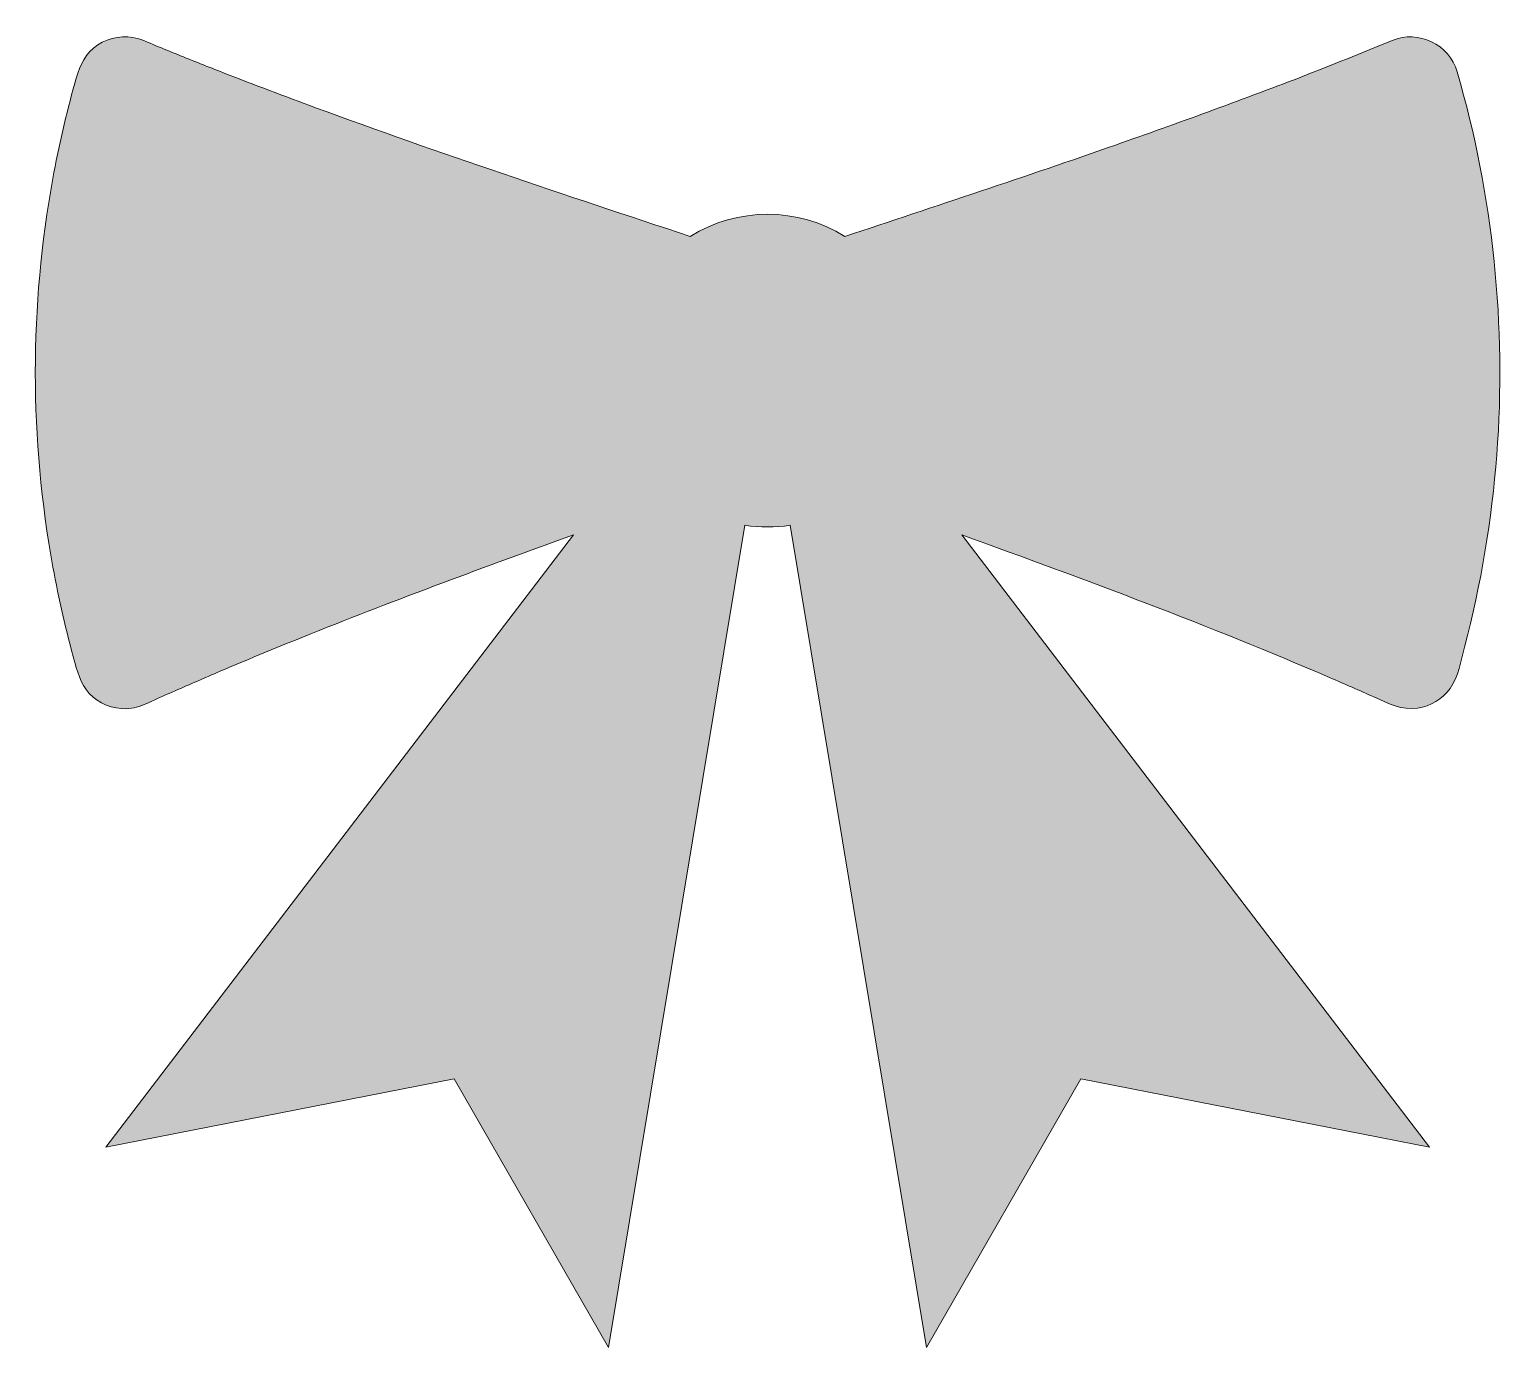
# Model space of a CAD drawing. Header units: inches. Extents: x 0 to 102, y 0 to 91.
import ezdxf

# ---------------------------------------------------------------- set-up
doc = ezdxf.new("R2010")
doc.units = ezdxf.units.IN
doc.header["$MEASUREMENT"] = 0
doc.layers.add('Layer 1', color=7, linetype='Continuous')

msp = doc.modelspace()

# ---------------------------------------------------------------- hatches: boundary and pattern name
at = {"layer": 'Layer 1', "true_color": 0x8bc53f}
h = msp.add_hatch(color=83, dxfattribs=at)
h.dxf.hatch_style = 2
edge = h.paths.add_edge_path()
edge.add_spline(control_points=[(94.12, 90.63), (92.02, 89.76), (89.91, 88.92), (87.79, 88.09), (83.53, 86.45), (79.24, 84.89), (74.94, 83.38), (68.7, 81.2), (62.43, 79.12), (56.16, 77.04), (52.92, 79.09), (48.68, 79.09), (45.43, 77.04), (36.74, 79.93), (28.04, 82.8), (19.44, 85.97), (17.3, 86.76), (15.17, 87.56), (13.05, 88.39), (11.99, 88.81), (10.93, 89.22), (9.88, 89.65), (9.37, 89.85), (8.87, 90.06), (8.36, 90.27), (7.84, 90.48), (7.33, 90.74), (6.77, 90.84), (5.8, 91.01), (4.78, 90.73), (4.03, 90.1), (3.26, 89.46), (3, 88.61), (2.74, 87.68), (2.13, 85.5), (1.62, 83.29), (1.21, 81.06), (-0.41, 72.18), (-0.41, 63), (1.22, 54.11), (1.62, 51.89), (2.13, 49.68), (2.74, 47.5), (2.99, 46.58), (3.25, 45.74), (4, 45.1), (4.73, 44.48), (5.71, 44.19), (6.66, 44.32), (7.16, 44.4), (7.61, 44.61), (8.08, 44.81), (8.61, 45.06), (9.15, 45.3), (9.69, 45.53), (10.73, 45.99), (11.77, 46.44), (12.81, 46.89), (14.9, 47.78), (17.01, 48.64), (19.12, 49.49), (25.14, 51.9), (31.23, 54.14), (37.33, 56.35), (37.33, 56.35), (4.88, 13.88), (4.88, 13.88), (4.88, 13.88), (29.06, 18.63), (29.06, 18.63), (29.06, 18.63), (39.77, 0), (39.77, 0), (39.77, 0), (49.23, 57.01), (49.23, 57.01), (50.28, 56.86), (51.32, 56.86), (52.37, 57.01), (52.37, 57.01), (61.83, 0), (61.83, 0), (61.83, 0), (72.54, 18.63), (72.54, 18.63), (72.54, 18.63), (96.72, 13.88), (96.72, 13.88), (96.72, 13.88), (64.27, 56.35), (64.27, 56.35), (72.85, 53.25), (81.41, 50.06), (89.79, 46.46), (90.83, 46.01), (91.87, 45.55), (92.9, 45.09), (93.88, 44.66), (94.79, 44.17), (95.89, 44.33), (96.8, 44.46), (97.62, 44.96), (98.15, 45.7), (98.73, 46.52), (98.9, 47.6), (99.15, 48.55), (100.3, 52.92), (101.04, 57.4), (101.39, 61.9), (102.06, 70.83), (101.14, 79.87), (98.64, 88.46), (98.09, 90.36), (95.95, 91.39), (94.12, 90.63)], knot_values=[0, 0, 0, 0, 1, 1, 1, 2, 2, 2, 3, 3, 3, 4, 4, 4, 5, 5, 5, 6, 6, 6, 7, 7, 7, 8, 8, 8, 9, 9, 9, 10, 10, 10, 11, 11, 11, 12, 12, 12, 13, 13, 13, 14, 14, 14, 15, 15, 15, 16, 16, 16, 17, 17, 17, 18, 18, 18, 19, 19, 19, 20, 20, 20, 21, 21, 21, 22, 22, 22, 23, 23, 23, 24, 24, 24, 25, 25, 25, 26, 26, 26, 27, 27, 27, 28, 28, 28, 29, 29, 29, 30, 30, 30, 31, 31, 31, 32, 32, 32, 33, 33, 33, 34, 34, 34, 35, 35, 35, 36, 36, 36, 37, 37, 37, 38, 38, 38, 38], degree=3, periodic=1)

# ---------------------------------------------------------------- linework, layer by layer
at = {"layer": 'Layer 1', "lineweight": 0}
msp.add_open_spline([(94.12, 90.63), (92.02, 89.76), (89.91, 88.92), (87.79, 88.09), (83.53, 86.45), (79.24, 84.89), (74.94, 83.38), (68.7, 81.2), (62.43, 79.12), (56.16, 77.04), (52.92, 79.09), (48.68, 79.09), (45.43, 77.04), (36.74, 79.93), (28.04, 82.8), (19.44, 85.97), (17.3, 86.76), (15.17, 87.56), (13.05, 88.39), (11.99, 88.81), (10.93, 89.22), (9.88, 89.65), (9.37, 89.85), (8.87, 90.06), (8.36, 90.27), (7.84, 90.48), (7.33, 90.74), (6.77, 90.84), (5.8, 91.01), (4.78, 90.73), (4.03, 90.1), (3.26, 89.46), (3, 88.61), (2.74, 87.68), (2.13, 85.5), (1.62, 83.29), (1.21, 81.06), (-0.41, 72.18), (-0.41, 63), (1.22, 54.11), (1.62, 51.89), (2.13, 49.68), (2.74, 47.5), (2.99, 46.58), (3.25, 45.74), (4, 45.1), (4.73, 44.48), (5.71, 44.19), (6.66, 44.32), (7.16, 44.4), (7.61, 44.61), (8.08, 44.81), (8.61, 45.06), (9.15, 45.3), (9.69, 45.53), (10.73, 45.99), (11.77, 46.44), (12.81, 46.89), (14.9, 47.78), (17.01, 48.64), (19.12, 49.49), (25.14, 51.9), (31.23, 54.14), (37.33, 56.35), (37.33, 56.35), (4.88, 13.88), (4.88, 13.88), (4.88, 13.88), (29.06, 18.63), (29.06, 18.63), (29.06, 18.63), (39.77, 0), (39.77, 0), (39.77, 0), (49.23, 57.01), (49.23, 57.01), (50.28, 56.86), (51.32, 56.86), (52.37, 57.01), (52.37, 57.01), (61.83, 0), (61.83, 0), (61.83, 0), (72.54, 18.63), (72.54, 18.63), (72.54, 18.63), (96.72, 13.88), (96.72, 13.88), (96.72, 13.88), (64.27, 56.35), (64.27, 56.35), (72.85, 53.25), (81.41, 50.06), (89.79, 46.46), (90.83, 46.01), (91.87, 45.55), (92.9, 45.09), (93.88, 44.66), (94.79, 44.17), (95.89, 44.33), (96.8, 44.46), (97.62, 44.96), (98.15, 45.7), (98.73, 46.52), (98.9, 47.6), (99.15, 48.55), (100.3, 52.92), (101.04, 57.4), (101.39, 61.9), (102.06, 70.83), (101.14, 79.87), (98.64, 88.46), (98.09, 90.36), (95.95, 91.39), (94.12, 90.63)], degree=3, knots=[0, 0, 0, 0, 1, 1, 1, 2, 2, 2, 3, 3, 3, 4, 4, 4, 5, 5, 5, 6, 6, 6, 7, 7, 7, 8, 8, 8, 9, 9, 9, 10, 10, 10, 11, 11, 11, 12, 12, 12, 13, 13, 13, 14, 14, 14, 15, 15, 15, 16, 16, 16, 17, 17, 17, 18, 18, 18, 19, 19, 19, 20, 20, 20, 21, 21, 21, 22, 22, 22, 23, 23, 23, 24, 24, 24, 25, 25, 25, 26, 26, 26, 27, 27, 27, 28, 28, 28, 29, 29, 29, 30, 30, 30, 31, 31, 31, 32, 32, 32, 33, 33, 33, 34, 34, 34, 35, 35, 35, 36, 36, 36, 37, 37, 37, 38, 38, 38, 38], dxfattribs=at)

doc.saveas('drawing.dxf')
